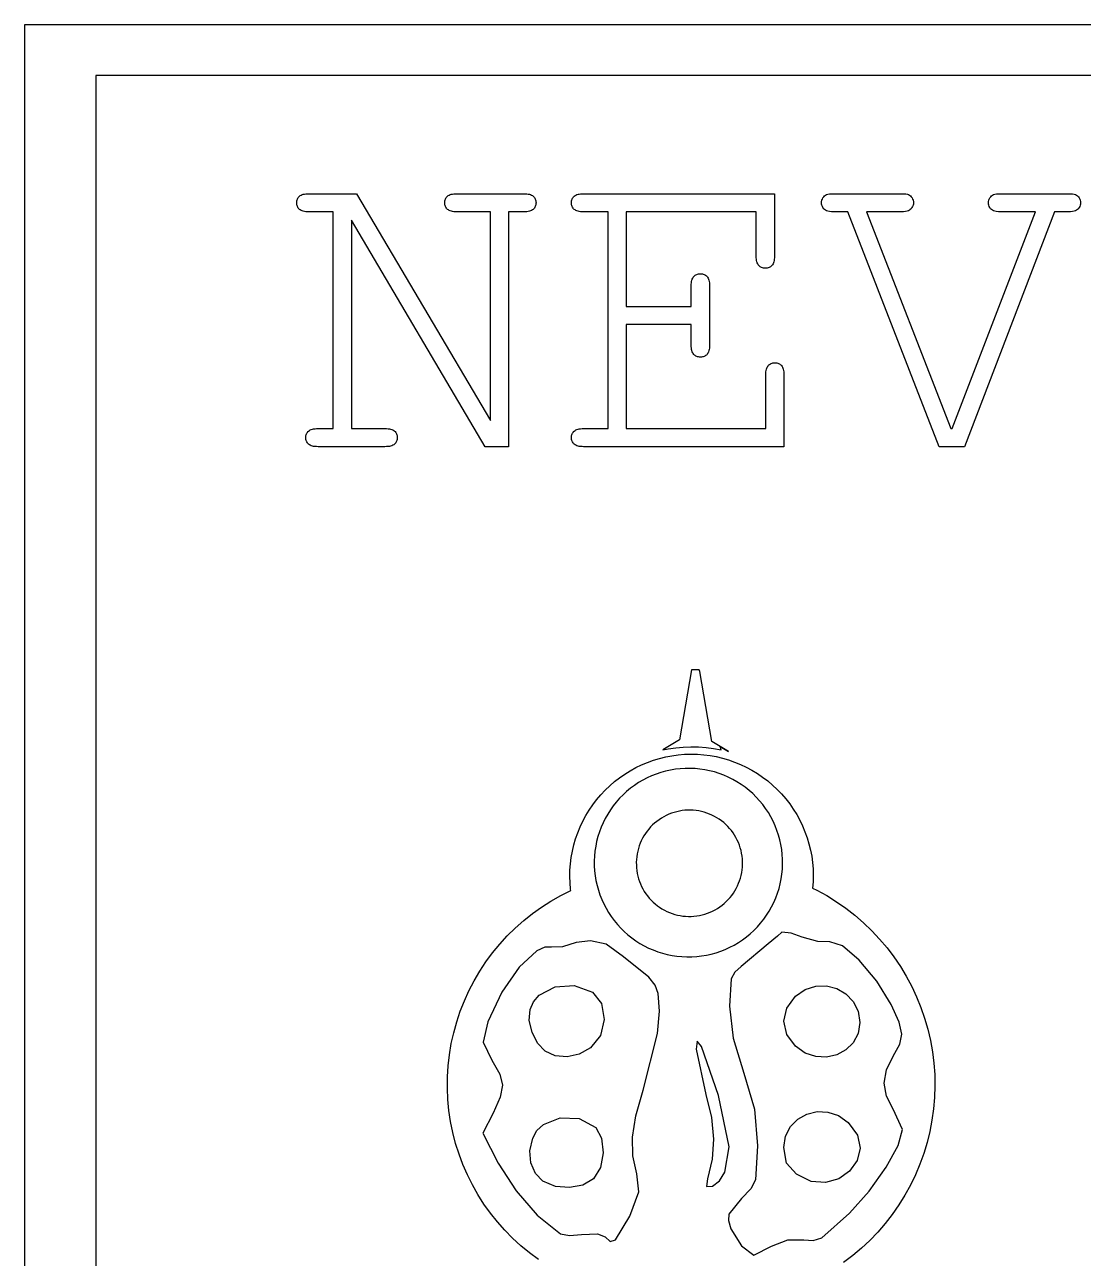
# Model space of a CAD drawing. Header units: millimetres. Extents: x -7 to 7, y -5 to 5.
# Drawn here: x -7 to -2.34, y -0.42 to 5 of the extents above; entities that cross this region are included whole.
import ezdxf

# ---------------------------------------------------------------- set-up
doc = ezdxf.new("R2010")
doc.units = ezdxf.units.MM
doc.header["$MEASUREMENT"] = 0

msp = doc.modelspace()

# ---------------------------------------------------------------- linework, layer by layer
at = {"flags": 128}
for points in [[(-7, -5), (7, -5), (7, 5), (-7, 5), (-7, -5)], [(-6.686445, -4.776032), (6.686445, -4.776032), (6.686445, 4.776032), (-6.686445, 4.776032), (-6.686445, -4.776032)], [(-4.871996, 3.145059), (-4.974654, 3.145059), (-5.56304, 4.140277), (-5.56304, 3.224904), (-5.415706, 3.224904), (-5.408607, 3.224734), (-5.402042, 3.224221), (-5.396012, 3.223367), (-5.390517, 3.222172), (-5.385556, 3.220634), (-5.38113, 3.218756), (-5.377239, 3.216535), (-5.373882, 3.213973), (-5.370986, 3.211129), (-5.368476, 3.208062), (-5.366352, 3.204772), (-5.364615, 3.20126), (-5.363263, 3.197524), (-5.362298, 3.193566), (-5.361718, 3.189385), (-5.361525, 3.184982), (-5.361718, 3.180793), (-5.362298, 3.176783), (-5.363263, 3.172951), (-5.364615, 3.169298), (-5.366352, 3.165822), (-5.368476, 3.162525), (-5.370986, 3.159406), (-5.373882, 3.156465), (-5.377239, 3.153792), (-5.38113, 3.151475), (-5.385556, 3.149514), (-5.390517, 3.14791), (-5.396012, 3.146663), (-5.402042, 3.145772), (-5.408607, 3.145237), (-5.415706, 3.145059), (-5.709424, 3.145059), (-5.716523, 3.145237), (-5.723088, 3.145772), (-5.729118, 3.146663), (-5.734613, 3.14791), (-5.739574, 3.149514), (-5.744, 3.151475), (-5.747891, 3.153792), (-5.751248, 3.156465), (-5.754144, 3.159406), (-5.756654, 3.162525), (-5.758778, 3.165822), (-5.760516, 3.169298), (-5.761867, 3.172951), (-5.762833, 3.176783), (-5.763412, 3.180793), (-5.763605, 3.184982), (-5.763412, 3.189385), (-5.762833, 3.193566), (-5.761867, 3.197524), (-5.760516, 3.20126), (-5.758778, 3.204772), (-5.756654, 3.208062), (-5.754144, 3.211129), (-5.751248, 3.213973), (-5.747891, 3.216535), (-5.744, 3.218756), (-5.739574, 3.220634), (-5.734613, 3.222172), (-5.729118, 3.223367), (-5.723088, 3.224221), (-5.716523, 3.224734), (-5.709424, 3.224904), (-5.642886, 3.224904), (-5.642886, 4.177348), (-5.750297, 4.177348), (-5.757174, 4.177519), (-5.763546, 4.178032), (-5.769412, 4.178886), (-5.774774, 4.180081), (-5.779631, 4.181618), (-5.783982, 4.183497), (-5.787829, 4.185718), (-5.791171, 4.18828), (-5.794067, 4.191124), (-5.796577, 4.194191), (-5.798701, 4.197481), (-5.800439, 4.200993), (-5.80179, 4.204729), (-5.802755, 4.208687), (-5.803335, 4.212868), (-5.803528, 4.217271), (-5.803335, 4.221675), (-5.802755, 4.225856), (-5.80179, 4.229814), (-5.800439, 4.233549), (-5.798701, 4.237062), (-5.796577, 4.240352), (-5.794067, 4.243419), (-5.791171, 4.246263), (-5.787829, 4.248825), (-5.783982, 4.251045), (-5.779631, 4.252924), (-5.774774, 4.254461), (-5.769412, 4.255657), (-5.763546, 4.256511), (-5.757174, 4.257023), (-5.750297, 4.257194), (-5.541178, 4.257194), (-4.951841, 3.260074), (-4.951841, 4.177348), (-5.099175, 4.177348), (-5.106052, 4.177519), (-5.112424, 4.178032), (-5.11829, 4.178886), (-5.123652, 4.180081), (-5.128509, 4.181618), (-5.13286, 4.183497), (-5.136707, 4.185718), (-5.140049, 4.18828), (-5.142945, 4.191124), (-5.145455, 4.194191), (-5.147579, 4.197481), (-5.149317, 4.200993), (-5.150668, 4.204729), (-5.151634, 4.208687), (-5.152213, 4.212868), (-5.152406, 4.217271), (-5.15222, 4.221675), (-5.151663, 4.225856), (-5.150735, 4.229814), (-5.149435, 4.233549), (-5.147765, 4.237062), (-5.145722, 4.240352), (-5.143309, 4.243419), (-5.140524, 4.246263), (-5.137279, 4.248825), (-5.133484, 4.251045), (-5.12914, 4.252924), (-5.124246, 4.254461), (-5.118803, 4.255657), (-5.11281, 4.256511), (-5.106267, 4.257023), (-5.099175, 4.257194), (-4.804507, 4.257194), (-4.797631, 4.257023), (-4.791259, 4.256511), (-4.785392, 4.255657), (-4.780031, 4.254461), (-4.775174, 4.252924), (-4.770822, 4.251045), (-4.766976, 4.248825), (-4.763634, 4.246263), (-4.760738, 4.243419), (-4.758228, 4.240352), (-4.756104, 4.237062), (-4.754366, 4.233549), (-4.753014, 4.229814), (-4.752049, 4.225856), (-4.75147, 4.221675), (-4.751277, 4.217271), (-4.75147, 4.212868), (-4.752049, 4.208687), (-4.753014, 4.204729), (-4.754366, 4.200993), (-4.756104, 4.197481), (-4.758228, 4.194191), (-4.760738, 4.191124), (-4.763634, 4.18828), (-4.766976, 4.185718), (-4.770822, 4.183497), (-4.775174, 4.181618), (-4.780031, 4.180081), (-4.785392, 4.178886), (-4.791259, 4.178032), (-4.797631, 4.177519), (-4.804507, 4.177348), (-4.871996, 4.177348), (-4.871996, 3.145059)], [(-4.3549, 3.682116), (-4.3549, 3.224904), (-3.740849, 3.224904), (-3.740849, 3.460639), (-3.740679, 3.467516), (-3.740166, 3.473887), (-3.739312, 3.479754), (-3.738117, 3.485115), (-3.736579, 3.489972), (-3.734701, 3.494324), (-3.73248, 3.498171), (-3.729918, 3.501512), (-3.727074, 3.504409), (-3.724007, 3.506919), (-3.720717, 3.509042), (-3.717205, 3.51078), (-3.713469, 3.512132), (-3.709511, 3.513097), (-3.70533, 3.513676), (-3.700927, 3.513869), (-3.696523, 3.513676), (-3.692342, 3.513097), (-3.688384, 3.512132), (-3.684649, 3.51078), (-3.681136, 3.509042), (-3.677846, 3.506919), (-3.674779, 3.504409), (-3.671935, 3.501512), (-3.669373, 3.498171), (-3.667153, 3.494324), (-3.665274, 3.489972), (-3.663737, 3.485115), (-3.662541, 3.479754), (-3.661687, 3.473887), (-3.661175, 3.467516), (-3.661004, 3.460639), (-3.661004, 3.145059), (-4.542157, 3.145059), (-4.549034, 3.145237), (-4.555405, 3.145772), (-4.561272, 3.146663), (-4.566634, 3.14791), (-4.57149, 3.149514), (-4.575842, 3.151475), (-4.579689, 3.153792), (-4.583031, 3.156465), (-4.585927, 3.159406), (-4.588437, 3.162525), (-4.590561, 3.165822), (-4.592298, 3.169298), (-4.59365, 3.172951), (-4.594615, 3.176783), (-4.595195, 3.180793), (-4.595388, 3.184982), (-4.595195, 3.189385), (-4.594615, 3.193566), (-4.59365, 3.197524), (-4.592298, 3.20126), (-4.590561, 3.204772), (-4.588437, 3.208062), (-4.585927, 3.211129), (-4.583031, 3.213973), (-4.579689, 3.216535), (-4.575842, 3.218756), (-4.57149, 3.220634), (-4.566634, 3.222172), (-4.561272, 3.223367), (-4.555405, 3.224221), (-4.549034, 3.224734), (-4.542157, 3.224904), (-4.434746, 3.224904), (-4.434746, 4.177348), (-4.542157, 4.177348), (-4.549034, 4.177519), (-4.555405, 4.178032), (-4.561272, 4.178886), (-4.566634, 4.180081), (-4.57149, 4.181618), (-4.575842, 4.183497), (-4.579689, 4.185718), (-4.583031, 4.18828), (-4.585927, 4.191124), (-4.588437, 4.194191), (-4.590561, 4.197481), (-4.592298, 4.200993), (-4.59365, 4.204729), (-4.594615, 4.208687), (-4.595195, 4.212868), (-4.595388, 4.217271), (-4.595195, 4.221675), (-4.594615, 4.225856), (-4.59365, 4.229814), (-4.592298, 4.233549), (-4.590561, 4.237062), (-4.588437, 4.240352), (-4.585927, 4.243419), (-4.583031, 4.246263), (-4.579689, 4.248825), (-4.575842, 4.251045), (-4.57149, 4.252924), (-4.566634, 4.254461), (-4.561272, 4.255657), (-4.555405, 4.256511), (-4.549034, 4.257023), (-4.542157, 4.257194), (-3.702828, 4.257194), (-3.702828, 3.982487), (-3.702999, 3.975611), (-3.703511, 3.969239), (-3.704365, 3.963372), (-3.705561, 3.958011), (-3.707098, 3.953154), (-3.708977, 3.948802), (-3.711197, 3.944956), (-3.713759, 3.941614), (-3.716603, 3.938718), (-3.71967, 3.936208), (-3.72296, 3.934084), (-3.726473, 3.932346), (-3.730208, 3.930994), (-3.734166, 3.930029), (-3.738347, 3.92945), (-3.742751, 3.929257), (-3.747154, 3.92945), (-3.751335, 3.930029), (-3.755293, 3.930994), (-3.759029, 3.932346), (-3.762541, 3.934084), (-3.765831, 3.936208), (-3.768898, 3.938718), (-3.771742, 3.941614), (-3.774304, 3.944956), (-3.776525, 3.948802), (-3.778403, 3.953154), (-3.779941, 3.958011), (-3.781136, 3.963372), (-3.78199, 3.969239), (-3.782503, 3.975611), (-3.782673, 3.982487), (-3.782673, 4.177348), (-4.3549, 4.177348), (-4.3549, 3.761961), (-4.068787, 3.761961), (-4.068787, 3.852263), (-4.068609, 3.859139), (-4.068074, 3.865511), (-4.067183, 3.871378), (-4.065935, 3.876739), (-4.064331, 3.881596), (-4.062371, 3.885948), (-4.060054, 3.889794), (-4.05738, 3.893136), (-4.054425, 3.896032), (-4.051261, 3.898542), (-4.04789, 3.900666), (-4.04431, 3.902404), (-4.040523, 3.903755), (-4.036528, 3.904721), (-4.032325, 3.9053), (-4.027913, 3.905493), (-4.023725, 3.9053), (-4.019715, 3.904721), (-4.015883, 3.903755), (-4.01223, 3.902404), (-4.008754, 3.900666), (-4.005457, 3.898542), (-4.002338, 3.896032), (-3.999397, 3.893136), (-3.996724, 3.889794), (-3.994407, 3.885948), (-3.992446, 3.881596), (-3.990842, 3.876739), (-3.989595, 3.871378), (-3.988704, 3.865511), (-3.988169, 3.859139), (-3.987991, 3.852263), (-3.987991, 3.591814), (-3.988169, 3.584937), (-3.988704, 3.578566), (-3.989595, 3.572699), (-3.990842, 3.567337), (-3.992446, 3.562481), (-3.994407, 3.558129), (-3.996724, 3.554282), (-3.999397, 3.550941), (-4.002338, 3.548044), (-4.005457, 3.545534), (-4.008754, 3.543411), (-4.01223, 3.541673), (-4.015883, 3.540321), (-4.019715, 3.539356), (-4.023725, 3.538777), (-4.027913, 3.538584), (-4.032325, 3.538777), (-4.036528, 3.539356), (-4.040523, 3.540321), (-4.04431, 3.541673), (-4.04789, 3.543411), (-4.051261, 3.545534), (-4.054425, 3.548044), (-4.05738, 3.550941), (-4.060054, 3.554282), (-4.062371, 3.558129), (-4.064331, 3.562481), (-4.065935, 3.567337), (-4.067183, 3.572699), (-4.068074, 3.578566), (-4.068609, 3.584937), (-4.068787, 3.591814), (-4.068787, 3.682116), (-4.3549, 3.682116)], [(-2.8673, 3.145059), (-2.978514, 3.145059), (-3.380594, 4.177348), (-3.442379, 4.177348), (-3.452538, 4.177616), (-3.461152, 4.178418), (-3.468222, 4.179754), (-3.473747, 4.181626), (-3.478292, 4.184121), (-3.482421, 4.187329), (-3.486134, 4.19125), (-3.489431, 4.195884), (-3.492134, 4.200963), (-3.494065, 4.206221), (-3.495223, 4.211657), (-3.495609, 4.217271), (-3.495223, 4.222885), (-3.494065, 4.228321), (-3.492134, 4.233579), (-3.489431, 4.238658), (-3.486134, 4.243292), (-3.482421, 4.247213), (-3.478292, 4.250421), (-3.473747, 4.252917), (-3.468222, 4.254788), (-3.461152, 4.256125), (-3.452538, 4.256927), (-3.442379, 4.257194), (-3.144859, 4.257194), (-3.134314, 4.256927), (-3.125492, 4.256125), (-3.118392, 4.254788), (-3.113016, 4.252917), (-3.108679, 4.250421), (-3.104699, 4.247213), (-3.101075, 4.243292), (-3.097807, 4.238658), (-3.095104, 4.233579), (-3.093173, 4.228321), (-3.092015, 4.222885), (-3.091629, 4.217271), (-3.092044, 4.211657), (-3.093292, 4.206221), (-3.095371, 4.200963), (-3.098282, 4.195884), (-3.101758, 4.19125), (-3.10553, 4.187329), (-3.1096, 4.184121), (-3.113966, 4.181626), (-3.119283, 4.179754), (-3.126205, 4.178418), (-3.13473, 4.177616), (-3.144859, 4.177348), (-3.297896, 4.177348), (-2.927185, 3.224904), (-2.921481, 3.224904), (-2.555522, 4.177348), (-2.707609, 4.177348), (-2.718184, 4.177616), (-2.727095, 4.178418), (-2.734343, 4.179754), (-2.739928, 4.181626), (-2.744472, 4.184121), (-2.748601, 4.187329), (-2.752314, 4.19125), (-2.755612, 4.195884), (-2.758315, 4.200963), (-2.760246, 4.206221), (-2.761404, 4.211657), (-2.76179, 4.217271), (-2.761374, 4.222885), (-2.760127, 4.228321), (-2.758047, 4.233579), (-2.755136, 4.238658), (-2.751661, 4.243292), (-2.747889, 4.247213), (-2.743819, 4.250421), (-2.739452, 4.252917), (-2.734076, 4.254788), (-2.726977, 4.256125), (-2.718154, 4.256927), (-2.707609, 4.257194), (-2.41104, 4.257194), (-2.400465, 4.256927), (-2.391554, 4.256125), (-2.384306, 4.254788), (-2.378721, 4.252917), (-2.374177, 4.250421), (-2.370048, 4.247213), (-2.366335, 4.243292), (-2.363037, 4.238658), (-2.360334, 4.233579), (-2.358404, 4.228321), (-2.357245, 4.222885), (-2.356859, 4.217271), (-2.357275, 4.211657), (-2.358522, 4.206221), (-2.360602, 4.200963), (-2.363513, 4.195884), (-2.366988, 4.19125), (-2.370761, 4.187329), (-2.37483, 4.184121), (-2.379197, 4.181626), (-2.384573, 4.179754), (-2.391673, 4.178418), (-2.400495, 4.177616), (-2.41104, 4.177348), (-2.471875, 4.177348), (-2.8673, 3.145059)], [(-3.941531, 1.827801), (-3.904963, 1.805825), (-3.978099, 1.849776), (-4.031174, 2.157138), (-4.033402, 2.163798), (-4.06714, 2.163798), (-4.120215, 1.856437), (-4.193351, 1.812485), (-4.170041, 1.81688), (-4.136972, 1.821594), (-4.103701, 1.82457), (-4.07032, 1.825801), (-4.036921, 1.825283), (-4.003594, 1.823018), (-3.970432, 1.819012), (-3.937525, 1.813276), (-3.941531, 1.827801)], [(-4.74018, -0.427938), (-4.779743, -0.398676), (-4.81772, -0.367384), (-4.854007, -0.334147), (-4.888505, -0.299057), (-4.92112, -0.262209), (-4.951761, -0.223705), (-4.980345, -0.18365), (-5.006793, -0.142154), (-5.031034, -0.09933), (-5.053, -0.055297), (-5.072631, -0.010174), (-5.089874, 0.035914), (-5.104681, 0.082842), (-5.117012, 0.13048), (-5.126833, 0.178698), (-5.134117, 0.227365), (-5.138844, 0.276345), (-5.141001, 0.325506), (-5.140582, 0.374713), (-5.137588, 0.42383), (-5.132028, 0.472723), (-5.123917, 0.521258), (-5.113277, 0.569302), (-5.100137, 0.616724), (-5.084533, 0.663392), (-5.066507, 0.70918), (-5.046111, 0.753962), (-5.023398, 0.797616), (-4.998432, 0.84002), (-4.971281, 0.88106), (-4.942019, 0.920623), (-4.910727, 0.9586), (-4.87749, 0.994887), (-4.8424, 1.029385), (-4.805552, 1.061999), (-4.767048, 1.09264), (-4.726993, 1.121224), (-4.685497, 1.147673), (-4.642673, 1.171913), (-4.59864, 1.193879), (-4.599378, 1.200251), (-4.601703, 1.228177), (-4.602564, 1.256186), (-4.601958, 1.284201), (-4.599887, 1.312147), (-4.596356, 1.339946), (-4.591375, 1.367521), (-4.584957, 1.394799), (-4.577121, 1.421703), (-4.567887, 1.44816), (-4.557281, 1.474098), (-4.545333, 1.499445), (-4.532074, 1.524132), (-4.517542, 1.548091), (-4.501775, 1.571257), (-4.484817, 1.593566), (-4.466716, 1.614957), (-4.447519, 1.635371), (-4.427281, 1.654752), (-4.406056, 1.673048), (-4.383902, 1.690208), (-4.360881, 1.706185), (-4.337055, 1.720935), (-4.312489, 1.734418), (-4.287252, 1.746597), (-4.261412, 1.757438), (-4.23504, 1.766912), (-4.208208, 1.774993), (-4.180991, 1.781659), (-4.153461, 1.786891), (-4.125696, 1.790675), (-4.09777, 1.793001), (-4.069761, 1.793862), (-4.041746, 1.793256), (-4.0138, 1.791184), (-3.986001, 1.787653), (-3.958426, 1.782672), (-3.931148, 1.776255), (-3.904244, 1.768418), (-3.877787, 1.759185), (-3.851849, 1.748579), (-3.826502, 1.73663), (-3.801815, 1.723372), (-3.777856, 1.708839), (-3.75469, 1.693072), (-3.732381, 1.676115), (-3.71099, 1.658013), (-3.690576, 1.638817), (-3.671195, 1.618578), (-3.652899, 1.597353), (-3.635739, 1.575199), (-3.619762, 1.552178), (-3.605012, 1.528352), (-3.591529, 1.503787), (-3.57935, 1.47855), (-3.568509, 1.45271), (-3.559035, 1.426338), (-3.550954, 1.399506), (-3.544288, 1.372288), (-3.539056, 1.344759), (-3.535272, 1.316993), (-3.532946, 1.289068), (-3.532085, 1.261059), (-3.532691, 1.233043), (-3.534763, 1.205098), (-3.517143, 1.196204), (-3.473022, 1.171878), (-3.430235, 1.145275), (-3.388899, 1.11647), (-3.349127, 1.085541), (-3.311028, 1.052573), (-3.274707, 1.017656), (-3.240263, 0.980886), (-3.20779, 0.942364), (-3.177379, 0.902195), (-3.149111, 0.86049), (-3.123064, 0.817362), (-3.099311, 0.77293), (-3.077915, 0.727316), (-3.058936, 0.680645), (-3.042425, 0.633044), (-3.028429, 0.584645), (-3.016984, 0.535579), (-3.008123, 0.485982), (-3.00187, 0.435989), (-2.998243, 0.385737), (-2.997249, 0.335364), (-2.998894, 0.285008), (-3.003172, 0.234807), (-3.010071, 0.184899), (-3.019573, 0.135421), (-3.031651, 0.086507), (-3.046273, 0.038293), (-3.063398, -0.00909), (-3.082979, -0.055512), (-3.104963, -0.100846), (-3.12929, -0.144966), (-3.155892, -0.187753), (-3.184697, -0.22909), (-3.215626, -0.268862), (-3.248594, -0.30696), (-3.283511, -0.343282), (-3.320281, -0.377726), (-3.358803, -0.410198), (-3.398972, -0.44061)], [(-3.666681, 1.309832), (-3.666871, 1.331522), (-3.668196, 1.353173), (-3.670652, 1.374725), (-3.674232, 1.396119), (-3.678928, 1.417296), (-3.684725, 1.438198), (-3.691608, 1.458769), (-3.699559, 1.478951), (-3.708555, 1.498689), (-3.718571, 1.517929), (-3.729581, 1.536619), (-3.741554, 1.554707), (-3.754457, 1.572143), (-3.768255, 1.58888), (-3.782909, 1.604873), (-3.798381, 1.620076), (-3.814628, 1.634449), (-3.831604, 1.647951), (-3.849263, 1.660547), (-3.867558, 1.672201), (-3.886438, 1.682882), (-3.90585, 1.692561), (-3.925743, 1.701209), (-3.946061, 1.708805), (-3.966748, 1.715328), (-3.987749, 1.720758), (-4.009005, 1.725082), (-4.030458, 1.728288), (-4.05205, 1.730366), (-4.073721, 1.731312), (-4.095411, 1.731122), (-4.117062, 1.729797), (-4.138614, 1.727341), (-4.160008, 1.723761), (-4.181185, 1.719065), (-4.202088, 1.713268), (-4.222658, 1.706384), (-4.24284, 1.698434), (-4.262578, 1.689438), (-4.281818, 1.679422), (-4.300508, 1.668412), (-4.318596, 1.656439), (-4.336032, 1.643536), (-4.352769, 1.629738), (-4.368762, 1.615083), (-4.383965, 1.599612), (-4.398338, 1.583365), (-4.41184, 1.566389), (-4.424436, 1.548729), (-4.436091, 1.530435), (-4.446771, 1.511555), (-4.45645, 1.492143), (-4.465099, 1.47225), (-4.472695, 1.451932), (-4.479217, 1.431244), (-4.484647, 1.410244), (-4.488971, 1.388988), (-4.492177, 1.367535), (-4.494255, 1.345943), (-4.495201, 1.324272), (-4.495011, 1.302582), (-4.493686, 1.280931), (-4.49123, 1.259379), (-4.48765, 1.237985), (-4.482954, 1.216808), (-4.477157, 1.195905), (-4.470274, 1.175335), (-4.462323, 1.155153), (-4.453327, 1.135415), (-4.443311, 1.116175), (-4.432301, 1.097485), (-4.420328, 1.079397), (-4.407425, 1.061961), (-4.393627, 1.045224), (-4.378972, 1.029231), (-4.363501, 1.014028), (-4.347254, 0.999655), (-4.330278, 0.986152), (-4.312619, 0.973557), (-4.294324, 0.961902), (-4.275444, 0.951221), (-4.256032, 0.941543), (-4.236139, 0.932894), (-4.215821, 0.925298), (-4.195134, 0.918776), (-4.174133, 0.913346), (-4.152877, 0.909022), (-4.131424, 0.905816), (-4.109832, 0.903738), (-4.088161, 0.902792), (-4.066471, 0.902982), (-4.04482, 0.904307), (-4.023268, 0.906763), (-4.001874, 0.910343), (-3.980697, 0.915039), (-3.959794, 0.920836), (-3.939224, 0.927719), (-3.919042, 0.93567), (-3.899304, 0.944666), (-3.880064, 0.954682), (-3.861374, 0.965692), (-3.843286, 0.977665), (-3.82585, 0.990568), (-3.809113, 1.004365), (-3.79312, 1.01902), (-3.777917, 1.034492), (-3.763544, 1.050738), (-3.750042, 1.067715), (-3.737446, 1.085374), (-3.725791, 1.103669), (-3.71511, 1.122549), (-3.705432, 1.141961), (-3.696783, 1.161854), (-3.689187, 1.182172), (-3.682665, 1.202859), (-3.677235, 1.22386), (-3.672911, 1.245116), (-3.669705, 1.266569), (-3.667627, 1.288161), (-3.666681, 1.309832)], [(-3.843576, 1.297196), (-3.843018, 1.309417), (-3.843101, 1.321649), (-3.843823, 1.333861), (-3.845184, 1.346018), (-3.847179, 1.358087), (-3.849803, 1.370035), (-3.853049, 1.38183), (-3.856907, 1.393438), (-3.861368, 1.404829), (-3.866419, 1.41597), (-3.872046, 1.426832), (-3.878233, 1.437385), (-3.884965, 1.447599), (-3.892222, 1.457447), (-3.899984, 1.466902), (-3.908231, 1.475937), (-3.916939, 1.484529), (-3.926085, 1.492653), (-3.935643, 1.500287), (-3.945588, 1.507411), (-3.955892, 1.514004), (-3.966527, 1.520049), (-3.977464, 1.525529), (-3.988672, 1.530429), (-4.000122, 1.534736), (-4.011782, 1.538437), (-4.023619, 1.541524), (-4.035601, 1.543987), (-4.047696, 1.545819), (-4.059871, 1.547015), (-4.072091, 1.547573), (-4.084323, 1.547491), (-4.096535, 1.546768), (-4.108692, 1.545408), (-4.120761, 1.543413), (-4.132709, 1.540789), (-4.144504, 1.537543), (-4.156112, 1.533685), (-4.167503, 1.529224), (-4.178645, 1.524173), (-4.189507, 1.518546), (-4.200059, 1.512358), (-4.210273, 1.505627), (-4.220121, 1.49837), (-4.229576, 1.490608), (-4.238612, 1.482361), (-4.247203, 1.473653), (-4.255327, 1.464507), (-4.262961, 1.454949), (-4.270085, 1.445004), (-4.276678, 1.4347), (-4.282723, 1.424065), (-4.288203, 1.413128), (-4.293103, 1.401919), (-4.29741, 1.39047), (-4.301112, 1.37881), (-4.304198, 1.366973), (-4.306661, 1.35499), (-4.308493, 1.342895), (-4.30969, 1.330721), (-4.310248, 1.318501), (-4.310165, 1.306268), (-4.309443, 1.294057), (-4.308082, 1.2819), (-4.306087, 1.269831), (-4.303463, 1.257882), (-4.300217, 1.246088), (-4.296359, 1.234479), (-4.291898, 1.223089), (-4.286847, 1.211947), (-4.28122, 1.201085), (-4.275032, 1.190533), (-4.268301, 1.180318), (-4.261044, 1.17047), (-4.253282, 1.161016), (-4.245035, 1.15198), (-4.236327, 1.143389), (-4.227181, 1.135265), (-4.217623, 1.127631), (-4.207678, 1.120507), (-4.197374, 1.113914), (-4.186739, 1.107869), (-4.175802, 1.102389), (-4.164593, 1.097489), (-4.153144, 1.093182), (-4.141484, 1.08948), (-4.129647, 1.086394), (-4.117665, 1.083931), (-4.10557, 1.082099), (-4.093395, 1.080902), (-4.081175, 1.080344), (-4.068943, 1.080427), (-4.056731, 1.081149), (-4.044574, 1.08251), (-4.032505, 1.084505), (-4.020557, 1.087129), (-4.008762, 1.090374), (-3.997154, 1.094233), (-3.985763, 1.098694), (-3.974621, 1.103745), (-3.963759, 1.109372), (-3.953207, 1.115559), (-3.942993, 1.122291), (-3.933145, 1.129548), (-3.92369, 1.13731), (-3.914654, 1.145557), (-3.906063, 1.154265), (-3.897939, 1.16341), (-3.890305, 1.172969), (-3.883181, 1.182914), (-3.876588, 1.193218), (-3.870543, 1.203853), (-3.865063, 1.21479), (-3.860163, 1.225998), (-3.855856, 1.237448), (-3.852154, 1.249107), (-3.849068, 1.260945), (-3.846605, 1.272927), (-3.844773, 1.285022), (-3.843576, 1.297196)], [(-3.847628, -0.367687), (-3.793429, -0.409062), (-3.716464, -0.368945), (-3.644219, -0.340306), (-3.57362, -0.340617), (-3.531929, -0.344191), (-3.494596, -0.331791), (-3.373324, -0.224465), (-3.286054, -0.126803), (-3.211254, -0.02218), (-3.158964, 0.073573), (-3.139223, 0.144629), (-3.180696, 0.233717), (-3.210448, 0.290349), (-3.220378, 0.347372), (-3.210487, 0.405601), (-3.180774, 0.465855), (-3.151139, 0.518575), (-3.142354, 0.563473), (-3.155049, 0.616325), (-3.189855, 0.692904), (-3.253, 0.796139), (-3.329755, 0.887607), (-3.403883, 0.950679), (-3.45915, 0.968725), (-3.51171, 0.970693), (-3.58112, 0.989526), (-3.629105, 1.00629), (-3.670822, 1.011659), (-3.689813, 0.994053), (-3.729996, 0.959517), (-3.849729, 0.859859), (-3.877714, 0.83505), (-3.893193, 0.805432), (-3.899887, 0.685763), (-3.884075, 0.545003), (-3.837827, 0.392094), (-3.790056, 0.232937), (-3.777216, 0.071541), (-3.786187, -0.078023), (-3.807142, -0.117367), (-3.847092, -0.159598), (-3.903364, -0.227743), (-3.905237, -0.25553), (-3.894225, -0.292134), (-3.847628, -0.367687)], [(-4.425749, -0.34792), (-4.402386, -0.340685), (-4.339321, -0.236466), (-4.299213, -0.130075), (-4.308224, -0.051046), (-4.326021, 0.028829), (-4.327639, 0.110557), (-4.312348, 0.203454), (-4.279419, 0.316833), (-4.216574, 0.56589), (-4.207764, 0.664555), (-4.214573, 0.742409), (-4.22806, 0.778516), (-4.254742, 0.814047), (-4.366143, 0.902924), (-4.44312, 0.958528), (-4.511431, 0.973708), (-4.574249, 0.966093), (-4.635543, 0.946892), (-4.683155, 0.945553), (-4.713027, 0.945036), (-4.747893, 0.92877), (-4.825523, 0.857313), (-4.901878, 0.747828), (-4.962797, 0.616957), (-4.984317, 0.527181), (-4.945974, 0.448681), (-4.91113, 0.38777), (-4.898816, 0.338052), (-4.908695, 0.285405), (-4.940431, 0.215704), (-4.985768, 0.127342), (-4.917394, -0.00417), (-4.838751, -0.125539), (-4.745604, -0.232582), (-4.644033, -0.314177), (-4.604701, -0.322236), (-4.55187, -0.317761), (-4.481603, -0.314985), (-4.44711, -0.32817), (-4.425749, -0.34792)], [(-4.66637, 0.467914), (-4.711333, 0.488374), (-4.74476, 0.523767), (-4.768883, 0.571277), (-4.780835, 0.623013), (-4.777749, 0.67109), (-4.762401, 0.705345), (-4.737384, 0.733706), (-4.666791, 0.770402), (-4.582866, 0.776501), (-4.502507, 0.74732), (-4.463467, 0.697021), (-4.452292, 0.628045), (-4.468379, 0.557481), (-4.511128, 0.502415), (-4.561182, 0.475291), (-4.614625, 0.463672), (-4.66637, 0.467914)], [(-3.567703, 0.479989), (-3.610246, 0.509977), (-3.648035, 0.561891), (-3.661563, 0.619762), (-3.648035, 0.677632), (-3.610246, 0.729546), (-3.567582, 0.759365), (-3.521188, 0.77418), (-3.473965, 0.775174), (-3.428817, 0.76353), (-3.388648, 0.740429), (-3.356361, 0.707054), (-3.334859, 0.664589), (-3.327047, 0.614214), (-3.334876, 0.565685), (-3.35642, 0.525151), (-3.388758, 0.493685), (-3.428974, 0.472362), (-3.474149, 0.462256), (-3.521365, 0.46444), (-3.567703, 0.479989)], [(-3.9451, -0.081437), (-3.921043, -0.043692), (-3.901737, 0.067581), (-3.949311, 0.292763), (-4.02366, 0.508466), (-4.043358, 0.532771), (-4.047452, 0.496343), (-4.004423, 0.298372), (-3.980242, 0.196048), (-3.970947, 0.101895), (-3.976481, 0.013207), (-3.99679, -0.072722), (-4.001669, -0.106426), (-3.975831, -0.104667), (-3.9451, -0.081437)], [(-3.542037, -0.084094), (-3.606476, -0.051905), (-3.649954, -0.003438), (-3.661563, 0.065441), (-3.653768, 0.115149), (-3.632306, 0.156815), (-3.600068, 0.189321), (-3.559944, 0.211545), (-3.514822, 0.222367), (-3.467592, 0.220668), (-3.421143, 0.205328), (-3.378365, 0.175225), (-3.337848, 0.119218), (-3.326514, 0.061682), (-3.339632, 0.007328), (-3.372472, -0.039136), (-3.420306, -0.073), (-3.478405, -0.089556), (-3.542037, -0.084094)], [(-4.66624, -0.106216), (-4.720631, -0.083608), (-4.753968, -0.049414), (-4.773441, -0.003039), (-4.77786, 0.05054), (-4.766035, 0.106344), (-4.747175, 0.139562), (-4.719108, 0.16575), (-4.644748, 0.195454), (-4.561738, 0.192288), (-4.488864, 0.153084), (-4.462888, 0.105519), (-4.456152, 0.041298), (-4.46802, -0.023586), (-4.497855, -0.07314), (-4.544778, -0.100508), (-4.604265, -0.111691), (-4.66624, -0.106216)]]:
    msp.add_lwpolyline(points, dxfattribs=at)

doc.saveas('drawing.dxf')
